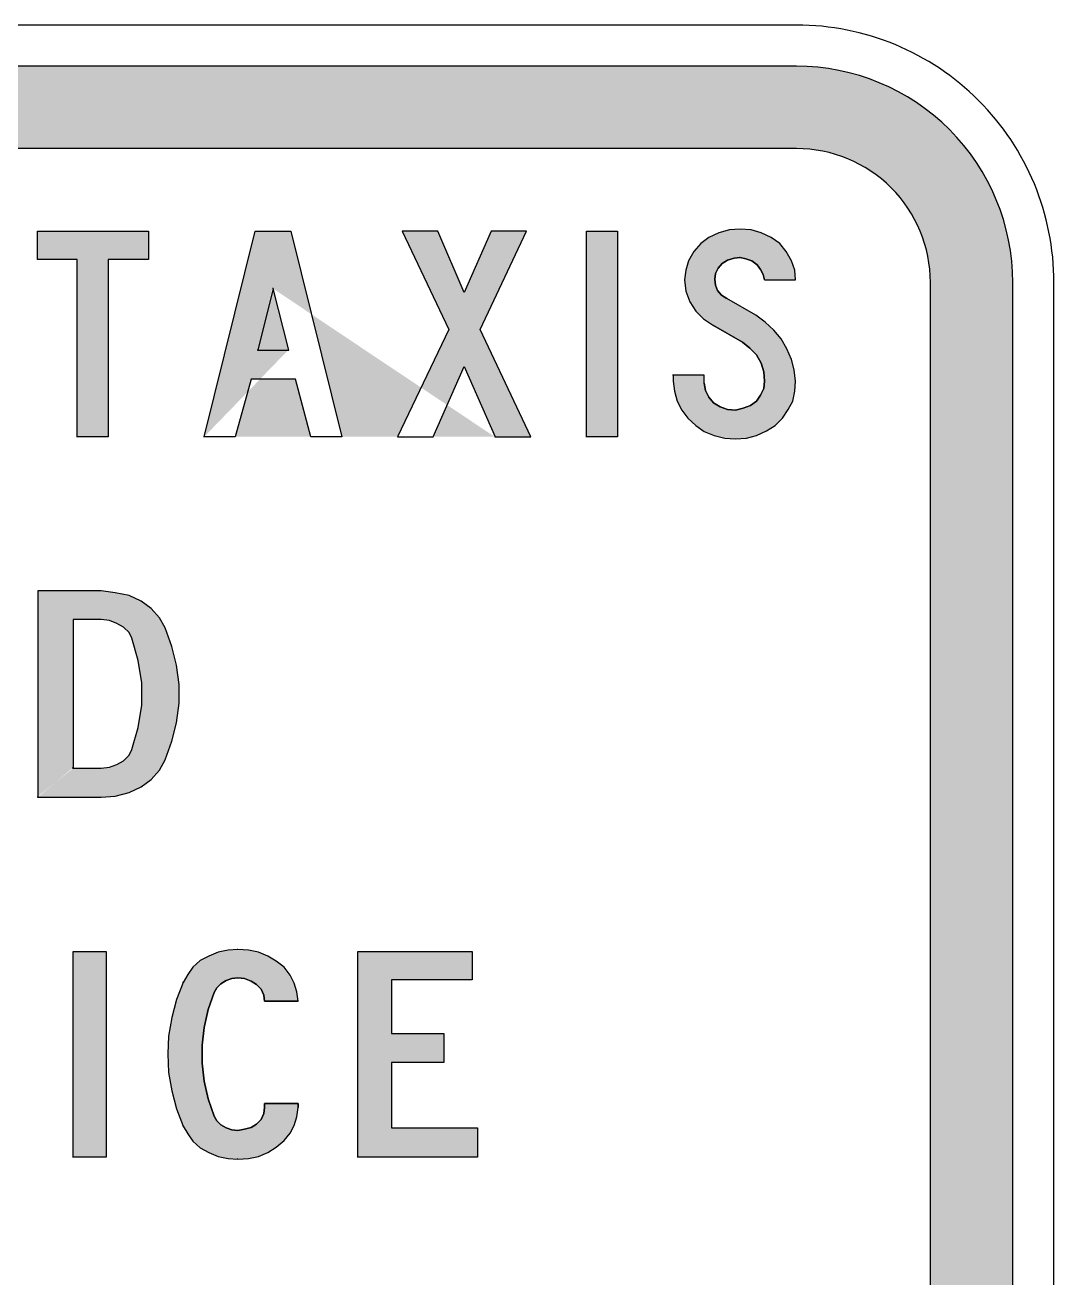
# Model space of a CAD drawing. Extents: x 171 to 284, y 140 to 262.
# Drawn here: x 233.7 to 283.7, y 201.2 to 262 of the extents above; entities that cross this region are included whole.
import ezdxf

# ---------------------------------------------------------------- set-up
doc = ezdxf.new("R2010")
doc.units = 0
doc.header["$MEASUREMENT"] = 0
doc.linetypes.add('CENTERX2', pattern=[101.6, 63.5, -12.7, 12.7, -12.7])
doc.layers.get('0').update_dxf_attribs({"linetype": 'CONTINUOUS'})
doc.layers.add('L35', color=3, linetype='CONTINUOUS')
doc.layers.add('T25', color=1, linetype='CONTINUOUS')

msp = doc.modelspace()

# ---------------------------------------------------------------- hatches: boundary and pattern name
at = {"layer": 'T25', "linetype": 'CENTERX2'}
h = msp.add_hatch(color=256, dxfattribs=at)
edge = h.paths.add_edge_path(flags=16)
edge.add_line((183.698, 168.019), (271.198, 168.019))
edge.add_arc((271.198, 174.519), 6.5, 270, 360)
edge.add_line((277.698, 174.519), (277.698, 249.519))
edge.add_arc((271.198, 249.519), 6.5, 0, 90)
edge.add_line((271.198, 256.019), (183.698, 256.019))
edge.add_arc((183.698, 249.519), 6.5, 90, 180)
edge.add_line((177.198, 249.519), (177.198, 174.519))
edge.add_arc((183.698, 174.519), 6.5, 180, 270)
edge = h.paths.add_edge_path()
edge.add_line((183.698, 164.019), (271.198, 164.019))
edge.add_arc((271.198, 174.519), 10.5, 270, 360)
edge.add_line((281.698, 174.519), (281.698, 249.519))
edge.add_arc((271.198, 249.519), 10.5, 0, 90)
edge.add_line((271.198, 260.019), (183.698, 260.019))
edge.add_arc((183.698, 249.519), 10.5, 90, 180)
edge.add_line((173.198, 249.519), (173.198, 174.519))
edge.add_arc((183.698, 174.519), 10.5, 180, 270)
h = msp.add_hatch(color=256, dxfattribs=at)
h.paths.add_polyline_path([(262.509, 242.028), (260.999, 242.028), (260.999, 252.018), (262.509, 252.018)])
h.paths.add_polyline_path([(255.057, 245.433), (256.566, 242.028), (258.301, 242.028), (255.828, 247.232), (258.076, 252.018), (256.374, 252.018), (255.057, 249.03), (253.772, 252.018), (252.037, 252.018), (254.318, 247.232), (251.812, 242.028), (253.547, 242.028)])
h.paths.add_polyline_path([(246.544, 246.236), (245.773, 249.223), (245.034, 246.236)], flags=16)
h.paths.add_polyline_path([(243.942, 242.028), (242.432, 242.028), (244.906, 252.018), (246.64, 252.018), (249.114, 242.028), (247.604, 242.028), (246.865, 244.822), (244.713, 244.822)])
h.paths.add_polyline_path([(237.774, 242.028), (236.265, 242.028), (236.265, 250.637), (234.337, 250.637), (234.337, 252.018), (239.734, 252.018), (239.734, 250.637), (237.774, 250.637)])
h.paths.add_polyline_path([(215.738, 242.028), (209.988, 242.028), (209.988, 252.018), (215.513, 252.018), (215.513, 250.637), (211.594, 250.637), (211.594, 248.035), (214.132, 248.035), (214.132, 246.621), (211.594, 246.621), (211.594, 243.441), (215.738, 243.441)])
edge = h.paths.add_edge_path()
edge.add_line((260.999, 242.028), (260.967, 242.028))
edge.add_line((256.566, 242.028), (256.534, 242.028))
edge.add_line((245.773, 249.223), (245.741, 249.223))
edge.add_line((245.034, 246.236), (245.002, 246.236))
edge.add_line((246.544, 246.236), (246.512, 246.236))
edge.add_line((242.432, 242.028), (242.4, 242.028))
edge.add_line((236.265, 242.028), (236.232, 242.028))
edge.add_line((209.988, 242.028), (209.956, 242.028))
for points in [[(267.81, 248.741), (267.553, 248.902), (267.36, 249.127), (267.263, 249.384), (267.231, 249.673), (267.263, 249.962), (267.392, 250.219), (267.585, 250.444), (267.842, 250.604), (268.163, 250.701), (268.452, 250.733), (268.741, 250.669), (269.03, 250.572), (269.287, 250.38), (269.448, 250.155), (269.576, 249.898), (269.641, 249.641), (271.15, 249.641), (271.118, 250.123), (270.958, 250.572), (270.701, 251.022), (270.379, 251.408), (269.962, 251.697), (269.48, 251.922), (268.998, 252.082), (268.452, 252.114), (267.938, 252.082), (267.424, 251.922), (266.942, 251.697), (266.557, 251.408), (266.203, 251.022), (265.946, 250.572), (265.818, 250.123), (265.754, 249.641), (265.818, 249.095), (266.011, 248.581), (266.3, 248.131), (266.685, 247.745), (267.167, 247.424), (268.58, 246.621), (268.934, 246.332), (269.255, 246.011), (269.48, 245.593), (269.608, 245.176), (269.641, 244.726), (269.608, 244.373), (269.448, 244.051), (269.255, 243.762), (268.966, 243.537), (268.613, 243.409), (268.227, 243.312), (267.842, 243.345), (267.488, 243.473), (267.167, 243.666), (266.942, 243.955), (266.782, 244.276), (266.717, 244.63), (266.717, 245.015), (265.208, 245.015), (265.208, 244.726), (265.272, 244.244), (265.4, 243.762), (265.625, 243.312), (265.914, 242.927), (266.3, 242.574), (266.717, 242.285), (267.199, 242.092), (267.713, 241.963), (268.227, 241.931), (268.773, 241.963), (269.255, 242.092), (269.737, 242.317), (270.155, 242.574), (270.508, 242.927), (270.797, 243.345), (271.022, 243.762), (271.118, 244.244), (271.15, 244.726), (271.086, 245.272), (270.958, 245.786), (270.733, 246.3), (270.444, 246.782), (270.09, 247.199), (269.673, 247.585), (269.223, 247.938)], [(242.336, 211.607), (242.336, 212.474), (242.432, 213.341), (242.625, 214.209), (242.914, 215.044), (243.043, 215.269), (243.235, 215.462), (243.492, 215.622), (243.781, 215.719), (244.07, 215.751), (244.392, 215.719), (244.713, 215.59), (244.97, 215.43), (245.195, 215.205), (245.323, 214.916), (245.355, 214.626), (246.994, 214.626), (246.929, 215.076), (246.801, 215.494), (246.608, 215.879), (246.319, 216.265), (245.934, 216.554), (245.516, 216.811), (245.066, 217.004), (244.584, 217.1), (244.07, 217.132), (243.589, 217.1), (243.107, 217.004), (242.657, 216.811), (242.239, 216.586), (241.886, 216.265), (241.629, 215.911), (241.404, 215.526), (241.083, 214.691), (240.858, 213.823), (240.698, 212.924), (240.665, 212.057), (240.698, 211.157), (240.858, 210.258), (241.083, 209.39), (241.404, 208.555), (241.629, 208.17), (241.886, 207.816), (242.239, 207.495), (242.657, 207.27), (243.107, 207.077), (243.589, 206.981), (244.07, 206.949), (244.584, 206.981), (245.066, 207.077), (245.516, 207.27), (245.934, 207.527), (246.319, 207.848), (246.608, 208.202), (246.801, 208.587), (246.929, 209.005), (246.994, 209.455), (246.994, 209.647), (246.962, 209.647), (245.355, 209.647), (245.355, 209.455), (245.323, 209.165), (245.195, 208.876), (244.97, 208.652), (244.713, 208.491), (244.392, 208.395), (244.07, 208.33), (243.781, 208.362), (243.492, 208.459), (243.235, 208.619), (243.043, 208.812), (242.914, 209.037), (242.625, 209.872), (242.432, 210.74)]]:
    msp.add_hatch(color=256, dxfattribs=at).paths.add_polyline_path(points)
h = msp.add_hatch(color=256, dxfattribs=at)
h.paths.add_polyline_path([(236.073, 233.146), (236.073, 225.93), (237.426, 225.93), (237.831, 225.975), (238.192, 226.111), (238.508, 226.291), (238.779, 226.562), (238.914, 226.832), (239.23, 227.915), (239.41, 228.997), (239.41, 230.079), (239.23, 231.162), (238.914, 232.244), (238.779, 232.515), (238.508, 232.786), (238.192, 232.966), (237.831, 233.101), (237.426, 233.146)], flags=16)
h.paths.add_polyline_path([(234.359, 234.544), (234.359, 224.532), (237.426, 224.532), (238.102, 224.577), (238.779, 224.758), (239.365, 225.028), (239.861, 225.389), (240.267, 225.84), (240.537, 226.336), (240.853, 227.238), (241.079, 228.14), (241.214, 229.087), (241.214, 229.989), (241.079, 230.936), (240.853, 231.838), (240.537, 232.74), (240.267, 233.237), (239.861, 233.688), (239.365, 234.048), (238.779, 234.319), (238.102, 234.454), (237.426, 234.544)])
edge = h.paths.add_edge_path()
edge.add_line((236.073, 225.93), (236.027, 225.93))
edge.add_line((234.359, 224.532), (234.314, 224.532))
h.paths.add_polyline_path([(259.283, 144.836), (265.613, 144.836), (265.613, 140.336), (259.283, 140.336)], flags=9)
h = msp.add_hatch(color=256, dxfattribs=at)
h.paths.add_polyline_path([(213.746, 207.045), (207.964, 207.045), (207.964, 217.036), (213.521, 217.036), (213.521, 215.654), (209.57, 215.654), (209.57, 213.052), (212.14, 213.052), (212.14, 211.639), (209.57, 211.639), (209.57, 208.459), (213.746, 208.459)])
h.paths.add_polyline_path([(237.678, 207.045), (236.072, 207.045), (236.072, 217.036), (237.678, 217.036)])
h.paths.add_polyline_path([(230.257, 207.045), (228.844, 207.045), (225.953, 217.036), (227.591, 217.036), (229.551, 210.45), (231.542, 217.036), (233.149, 217.036)])
h.paths.add_polyline_path([(255.699, 207.045), (249.885, 207.045), (249.885, 217.036), (255.442, 217.036), (255.442, 215.654), (251.523, 215.654), (251.523, 213.052), (254.061, 213.052), (254.061, 211.639), (251.523, 211.639), (251.523, 208.459), (255.699, 208.459)])
edge = h.paths.add_edge_path()
edge.add_line((207.964, 207.045), (207.932, 207.045))
edge.add_line((236.072, 207.045), (236.04, 207.045))
edge.add_line((228.844, 207.045), (228.812, 207.045))
edge.add_line((249.885, 207.045), (249.853, 207.045))

# ---------------------------------------------------------------- linework, layer by layer
at = {"color": 1}
for p, q in [((234.337, 250.637), (234.337, 252.018)), ((234.337, 252.018), (239.734, 252.018)), ((239.734, 252.018), (239.734, 250.637)), ((242.432, 242.028), (244.906, 252.018)), ((244.906, 252.018), (246.64, 252.018)), ((246.64, 252.018), (249.114, 242.028)), ((253.772, 252.018), (252.037, 252.018)), ((252.037, 252.018), (254.318, 247.232)), ((255.057, 249.03), (253.772, 252.018)), ((256.374, 252.018), (255.057, 249.03)), ((255.828, 247.232), (258.076, 252.018)), ((258.076, 252.018), (256.374, 252.018)), ((260.999, 242.028), (260.999, 252.018)), ((260.999, 252.018), (262.509, 252.018)), ((262.509, 252.018), (262.509, 242.028)), ((267.424, 251.922), (266.942, 251.697)), ((267.938, 252.082), (267.424, 251.922)), ((268.452, 252.114), (267.938, 252.082)), ((268.998, 252.082), (268.452, 252.114)), ((269.48, 251.922), (268.998, 252.082)), ((269.962, 251.697), (269.48, 251.922)), ((266.557, 251.408), (266.203, 251.022)), ((266.942, 251.697), (266.557, 251.408)), ((270.379, 251.408), (269.962, 251.697)), ((270.701, 251.022), (270.379, 251.408)), ((266.203, 251.022), (265.946, 250.572)), ((268.163, 250.701), (267.842, 250.604)), ((268.452, 250.733), (268.163, 250.701)), ((268.452, 250.733), (268.42, 250.733)), ((268.741, 250.669), (268.452, 250.733)), ((269.03, 250.572), (268.741, 250.669)), ((270.958, 250.572), (270.701, 251.022)), ((236.265, 250.637), (234.337, 250.637)), ((236.265, 242.028), (236.265, 250.637)), ((239.734, 250.637), (237.774, 250.637)), ((237.774, 250.637), (237.774, 242.028)), ((265.818, 250.123), (265.754, 249.641)), ((265.946, 250.572), (265.818, 250.123)), ((267.392, 250.219), (267.263, 249.962)), ((267.585, 250.444), (267.392, 250.219)), ((267.842, 250.604), (267.585, 250.444)), ((269.287, 250.38), (269.03, 250.572)), ((269.448, 250.155), (269.287, 250.38)), ((269.576, 249.898), (269.448, 250.155)), ((271.118, 250.123), (270.958, 250.572)), ((271.15, 249.641), (271.118, 250.123)), ((265.754, 249.641), (265.818, 249.095)), ((267.263, 249.962), (267.231, 249.673)), ((267.231, 249.673), (267.263, 249.384)), ((269.641, 249.641), (269.576, 249.898)), ((269.641, 249.641), (271.15, 249.641)), ((245.773, 249.223), (245.034, 246.236)), ((245.773, 249.223), (245.741, 249.223)), ((246.544, 246.236), (245.773, 249.223)), ((265.818, 249.095), (266.011, 248.581)), ((267.263, 249.384), (267.36, 249.127)), ((267.36, 249.127), (267.553, 248.902)), ((267.553, 248.902), (267.81, 248.741)), ((266.011, 248.581), (266.3, 248.131)), ((267.81, 248.741), (267.777, 248.741)), ((267.81, 248.741), (267.777, 248.741)), ((269.223, 247.938), (267.81, 248.741)), ((266.3, 248.131), (266.685, 247.745)), ((266.685, 247.745), (267.167, 247.424)), ((269.673, 247.585), (269.223, 247.938)), ((254.318, 247.232), (251.812, 242.028)), ((258.301, 242.028), (255.828, 247.232)), ((267.167, 247.424), (267.135, 247.424)), ((267.167, 247.424), (267.135, 247.424)), ((268.58, 246.621), (267.167, 247.424)), ((270.09, 247.199), (269.673, 247.585)), ((270.444, 246.782), (270.09, 247.199)), ((268.58, 246.621), (268.548, 246.621)), ((268.934, 246.332), (268.58, 246.621)), ((270.733, 246.3), (270.444, 246.782)), ((245.034, 246.236), (245.002, 246.236)), ((245.034, 246.236), (246.544, 246.236)), ((246.544, 246.236), (246.512, 246.236)), ((269.255, 246.011), (268.934, 246.332)), ((269.48, 245.593), (269.255, 246.011)), ((270.958, 245.786), (270.733, 246.3)), ((253.547, 242.028), (255.057, 245.433)), ((255.057, 245.433), (256.566, 242.028)), ((269.608, 245.176), (269.48, 245.593)), ((271.086, 245.272), (270.958, 245.786)), ((271.15, 244.726), (271.086, 245.272)), ((244.713, 244.822), (243.942, 242.028)), ((246.865, 244.822), (244.713, 244.822)), ((247.604, 242.028), (246.865, 244.822)), ((265.208, 245.015), (265.175, 245.015)), ((265.208, 245.015), (265.208, 244.726)), ((266.717, 245.015), (265.208, 245.015)), ((265.208, 244.726), (265.272, 244.244)), ((266.717, 244.63), (266.717, 245.015)), ((266.717, 244.63), (266.782, 244.276)), ((269.641, 244.726), (269.608, 245.176)), ((269.608, 244.373), (269.641, 244.726)), ((269.641, 244.726), (269.608, 244.726)), ((271.118, 244.244), (271.15, 244.726)), ((265.272, 244.244), (265.4, 243.762)), ((266.782, 244.276), (266.942, 243.955)), ((269.255, 243.762), (269.448, 244.051)), ((269.448, 244.051), (269.608, 244.373)), ((271.022, 243.762), (271.118, 244.244)), ((265.4, 243.762), (265.625, 243.312)), ((266.942, 243.955), (267.167, 243.666)), ((267.167, 243.666), (267.488, 243.473)), ((267.488, 243.473), (267.842, 243.345)), ((268.227, 243.312), (268.613, 243.409)), ((268.613, 243.409), (268.966, 243.537)), ((268.966, 243.537), (269.255, 243.762)), ((270.797, 243.345), (271.022, 243.762)), ((265.625, 243.312), (265.914, 242.927)), ((265.914, 242.927), (266.3, 242.574)), ((267.842, 243.345), (268.227, 243.312)), ((268.227, 243.312), (268.195, 243.312)), ((270.155, 242.574), (270.508, 242.927)), ((270.508, 242.927), (270.797, 243.345)), ((266.3, 242.574), (266.717, 242.285)), ((266.717, 242.285), (267.199, 242.092)), ((269.255, 242.092), (269.737, 242.317)), ((269.737, 242.317), (270.155, 242.574)), ((236.265, 242.028), (236.232, 242.028)), ((237.774, 242.028), (236.265, 242.028)), ((242.432, 242.028), (242.4, 242.028)), ((243.942, 242.028), (242.432, 242.028)), ((249.114, 242.028), (247.604, 242.028)), ((251.812, 242.028), (253.547, 242.028)), ((256.566, 242.028), (256.534, 242.028)), ((256.566, 242.028), (258.301, 242.028)), ((260.999, 242.028), (260.967, 242.028)), ((262.509, 242.028), (260.999, 242.028)), ((267.199, 242.092), (267.713, 241.963)), ((267.713, 241.963), (268.227, 241.931)), ((268.227, 241.931), (268.773, 241.963)), ((268.773, 241.963), (269.255, 242.092)), ((237.426, 234.544), (234.359, 234.544)), ((234.359, 234.544), (234.359, 224.532)), ((238.102, 234.454), (237.426, 234.544)), ((238.779, 234.319), (238.102, 234.454)), ((239.365, 234.048), (238.779, 234.319)), ((239.861, 233.688), (239.365, 234.048)), ((240.267, 233.237), (239.861, 233.688)), ((237.426, 233.146), (236.073, 233.146)), ((236.073, 233.146), (236.073, 225.93)), ((237.831, 233.101), (237.426, 233.146)), ((238.192, 232.966), (237.831, 233.101)), ((240.537, 232.74), (240.267, 233.237)), ((238.508, 232.786), (238.192, 232.966)), ((238.779, 232.515), (238.508, 232.786)), ((238.914, 232.244), (238.779, 232.515)), ((240.853, 231.838), (240.537, 232.74)), ((239.23, 231.162), (238.914, 232.244)), ((241.079, 230.936), (240.853, 231.838)), ((239.41, 230.079), (239.23, 231.162)), ((241.214, 229.989), (241.079, 230.936)), ((239.41, 228.997), (239.41, 230.079)), ((241.214, 229.087), (241.214, 229.989)), ((239.23, 227.915), (239.41, 228.997)), ((241.079, 228.14), (241.214, 229.087)), ((238.914, 226.832), (239.23, 227.915)), ((240.853, 227.238), (241.079, 228.14)), ((240.537, 226.336), (240.853, 227.238)), ((238.508, 226.291), (238.779, 226.562)), ((238.779, 226.562), (238.914, 226.832)), ((240.267, 225.84), (240.537, 226.336)), ((236.073, 225.93), (236.027, 225.93)), ((236.073, 225.93), (237.426, 225.93)), ((237.426, 225.93), (237.831, 225.975)), ((237.831, 225.975), (238.192, 226.111)), ((238.192, 226.111), (238.508, 226.291)), ((239.861, 225.389), (240.267, 225.84)), ((239.365, 225.028), (239.861, 225.389)), ((234.359, 224.532), (234.314, 224.532)), ((234.359, 224.532), (237.426, 224.532)), ((237.426, 224.532), (238.102, 224.577)), ((238.102, 224.577), (238.779, 224.758)), ((238.779, 224.758), (239.365, 225.028)), ((236.072, 207.045), (236.072, 217.036)), ((236.072, 217.036), (237.678, 217.036)), ((237.678, 217.036), (237.678, 207.045)), ((242.657, 216.811), (242.239, 216.586)), ((243.107, 217.004), (242.657, 216.811)), ((243.589, 217.1), (243.107, 217.004)), ((244.07, 217.132), (243.589, 217.1)), ((244.07, 217.132), (244.038, 217.132)), ((244.584, 217.1), (244.07, 217.132)), ((245.066, 217.004), (244.584, 217.1)), ((245.516, 216.811), (245.066, 217.004)), ((245.934, 216.554), (245.516, 216.811)), ((249.885, 207.045), (249.885, 217.036)), ((249.885, 217.036), (255.442, 217.036)), ((255.442, 217.036), (255.442, 215.654)), ((241.886, 216.265), (241.629, 215.911)), ((242.239, 216.586), (241.886, 216.265)), ((246.319, 216.265), (245.934, 216.554)), ((246.608, 215.879), (246.319, 216.265)), ((241.404, 215.526), (241.083, 214.691)), ((241.404, 215.526), (241.372, 215.526)), ((241.629, 215.911), (241.404, 215.526)), ((243.235, 215.462), (243.043, 215.269)), ((243.492, 215.622), (243.235, 215.462)), ((243.781, 215.719), (243.492, 215.622)), ((244.07, 215.751), (243.781, 215.719)), ((244.392, 215.719), (244.07, 215.751)), ((244.713, 215.59), (244.392, 215.719)), ((244.97, 215.43), (244.713, 215.59)), ((245.195, 215.205), (244.97, 215.43)), ((246.801, 215.494), (246.608, 215.879)), ((246.929, 215.076), (246.801, 215.494)), ((255.442, 215.654), (251.523, 215.654)), ((251.523, 215.654), (251.523, 213.052)), ((242.914, 215.044), (242.625, 214.209)), ((243.043, 215.269), (242.914, 215.044)), ((245.323, 214.916), (245.195, 215.205)), ((245.355, 214.626), (245.323, 214.916)), ((246.994, 214.626), (246.929, 215.076)), ((241.083, 214.691), (240.858, 213.823)), ((242.625, 214.209), (242.432, 213.341)), ((246.994, 214.626), (245.355, 214.626)), ((240.858, 213.823), (240.698, 212.924)), ((242.432, 213.341), (242.336, 212.474)), ((251.523, 213.052), (254.061, 213.052)), ((254.061, 213.052), (254.061, 211.639)), ((240.698, 212.924), (240.665, 212.057)), ((242.336, 212.474), (242.336, 211.607)), ((240.665, 212.057), (240.698, 211.157)), ((240.698, 211.157), (240.858, 210.258)), ((242.336, 211.607), (242.432, 210.74)), ((254.061, 211.639), (251.523, 211.639)), ((251.523, 211.639), (251.523, 208.459)), ((242.432, 210.74), (242.625, 209.872)), ((240.858, 210.258), (241.083, 209.39)), ((241.083, 209.39), (241.404, 208.555)), ((242.625, 209.872), (242.914, 209.037)), ((245.323, 209.165), (245.355, 209.455)), ((245.355, 209.455), (245.355, 209.647)), ((245.355, 209.647), (246.994, 209.647)), ((246.929, 209.005), (246.994, 209.455)), ((246.994, 209.647), (246.962, 209.647)), ((246.994, 209.455), (246.962, 209.455)), ((246.994, 209.455), (246.962, 209.455)), ((246.994, 209.647), (246.994, 209.455)), ((242.914, 209.037), (243.043, 208.812)), ((243.043, 208.812), (243.235, 208.619)), ((244.97, 208.652), (245.195, 208.876)), ((245.195, 208.876), (245.323, 209.165)), ((246.801, 208.587), (246.929, 209.005)), ((241.404, 208.555), (241.372, 208.555)), ((241.404, 208.555), (241.629, 208.17)), ((241.629, 208.17), (241.886, 207.816)), ((243.235, 208.619), (243.492, 208.459)), ((243.492, 208.459), (243.781, 208.362)), ((243.781, 208.362), (244.07, 208.33)), ((244.07, 208.33), (244.392, 208.395)), ((244.392, 208.395), (244.713, 208.491)), ((244.713, 208.491), (244.97, 208.652)), ((246.319, 207.848), (246.608, 208.202)), ((246.608, 208.202), (246.801, 208.587)), ((251.523, 208.459), (255.699, 208.459)), ((255.699, 208.459), (255.699, 207.045)), ((241.886, 207.816), (242.239, 207.495)), ((242.239, 207.495), (242.657, 207.27)), ((245.516, 207.27), (245.934, 207.527)), ((245.934, 207.527), (246.319, 207.848)), ((236.072, 207.045), (236.04, 207.045)), ((237.678, 207.045), (236.072, 207.045)), ((242.657, 207.27), (243.107, 207.077)), ((243.107, 207.077), (243.589, 206.981)), ((243.589, 206.981), (244.07, 206.949)), ((244.07, 206.949), (244.038, 206.949)), ((244.07, 206.949), (244.584, 206.981)), ((244.584, 206.981), (245.066, 207.077)), ((245.066, 207.077), (245.516, 207.27)), ((249.885, 207.045), (249.853, 207.045)), ((255.699, 207.045), (249.885, 207.045))]:
    msp.add_line(p, q, dxfattribs=at)
at = {"layer": 'L35'}
for points in [[(183.698, 162.019), (271.198, 162.019, 0.414214), (283.698, 174.519), (283.698, 249.519, 0.414214), (271.198, 262.019), (183.698, 262.019, 0.414214), (171.198, 249.519), (171.198, 174.519, 0.414214)], [(183.698, 164.019), (271.198, 164.019, 0.414214), (281.698, 174.519), (281.698, 249.519, 0.414214), (271.198, 260.019), (183.698, 260.019, 0.414214), (173.198, 249.519), (173.198, 174.519, 0.414214)], [(183.698, 168.019), (271.198, 168.019, 0.414214), (277.698, 174.519), (277.698, 249.519, 0.414214), (271.198, 256.019), (183.698, 256.019, 0.414214), (177.198, 249.519), (177.198, 174.519, 0.414214)]]:
    msp.add_lwpolyline(points, format="xyb", close=True, dxfattribs=at)
at = {"layer": 'T25', "linetype": 'CENTERX2'}
for points in [[(267.81, 248.741), (267.553, 248.902), (267.36, 249.127), (267.263, 249.384), (267.231, 249.673), (267.263, 249.962), (267.392, 250.219), (267.585, 250.444), (267.842, 250.604), (268.163, 250.701), (268.452, 250.733), (268.741, 250.669), (269.03, 250.572), (269.287, 250.38), (269.448, 250.155), (269.576, 249.898), (269.641, 249.641), (271.15, 249.641), (271.118, 250.123), (270.958, 250.572), (270.701, 251.022), (270.379, 251.408), (269.962, 251.697), (269.48, 251.922), (268.998, 252.082), (268.452, 252.114), (267.938, 252.082), (267.424, 251.922), (266.942, 251.697), (266.557, 251.408), (266.203, 251.022), (265.946, 250.572), (265.818, 250.123), (265.754, 249.641), (265.818, 249.095), (266.011, 248.581), (266.3, 248.131), (266.685, 247.745), (267.167, 247.424), (268.58, 246.621), (268.934, 246.332), (269.255, 246.011), (269.48, 245.593), (269.608, 245.176), (269.641, 244.726), (269.608, 244.373), (269.448, 244.051), (269.255, 243.762), (268.966, 243.537), (268.613, 243.409), (268.227, 243.312), (267.842, 243.345), (267.488, 243.473), (267.167, 243.666), (266.942, 243.955), (266.782, 244.276), (266.717, 244.63), (266.717, 245.015), (265.208, 245.015), (265.208, 244.726), (265.272, 244.244), (265.4, 243.762), (265.625, 243.312), (265.914, 242.927), (266.3, 242.574), (266.717, 242.285), (267.199, 242.092), (267.713, 241.963), (268.227, 241.931), (268.773, 241.963), (269.255, 242.092), (269.737, 242.317), (270.155, 242.574), (270.508, 242.927), (270.797, 243.345), (271.022, 243.762), (271.118, 244.244), (271.15, 244.726), (271.086, 245.272), (270.958, 245.786), (270.733, 246.3), (270.444, 246.782), (270.09, 247.199), (269.673, 247.585), (269.223, 247.938)], [(242.336, 211.607), (242.336, 212.474), (242.432, 213.341), (242.625, 214.209), (242.914, 215.044), (243.043, 215.269), (243.235, 215.462), (243.492, 215.622), (243.781, 215.719), (244.07, 215.751), (244.392, 215.719), (244.713, 215.59), (244.97, 215.43), (245.195, 215.205), (245.323, 214.916), (245.355, 214.626), (246.994, 214.626), (246.929, 215.076), (246.801, 215.494), (246.608, 215.879), (246.319, 216.265), (245.934, 216.554), (245.516, 216.811), (245.066, 217.004), (244.584, 217.1), (244.07, 217.132), (243.589, 217.1), (243.107, 217.004), (242.657, 216.811), (242.239, 216.586), (241.886, 216.265), (241.629, 215.911), (241.404, 215.526), (241.083, 214.691), (240.858, 213.823), (240.698, 212.924), (240.665, 212.057), (240.698, 211.157), (240.858, 210.258), (241.083, 209.39), (241.404, 208.555), (241.629, 208.17), (241.886, 207.816), (242.239, 207.495), (242.657, 207.27), (243.107, 207.077), (243.589, 206.981), (244.07, 206.949), (244.584, 206.981), (245.066, 207.077), (245.516, 207.27), (245.934, 207.527), (246.319, 207.848), (246.608, 208.202), (246.801, 208.587), (246.929, 209.005), (246.994, 209.455), (246.994, 209.647), (246.962, 209.647), (245.355, 209.647), (245.355, 209.455), (245.323, 209.165), (245.195, 208.876), (244.97, 208.652), (244.713, 208.491), (244.392, 208.395), (244.07, 208.33), (243.781, 208.362), (243.492, 208.459), (243.235, 208.619), (243.043, 208.812), (242.914, 209.037), (242.625, 209.872), (242.432, 210.74)]]:
    msp.add_lwpolyline(points, close=True, dxfattribs=at)

doc.saveas('drawing.dxf')
